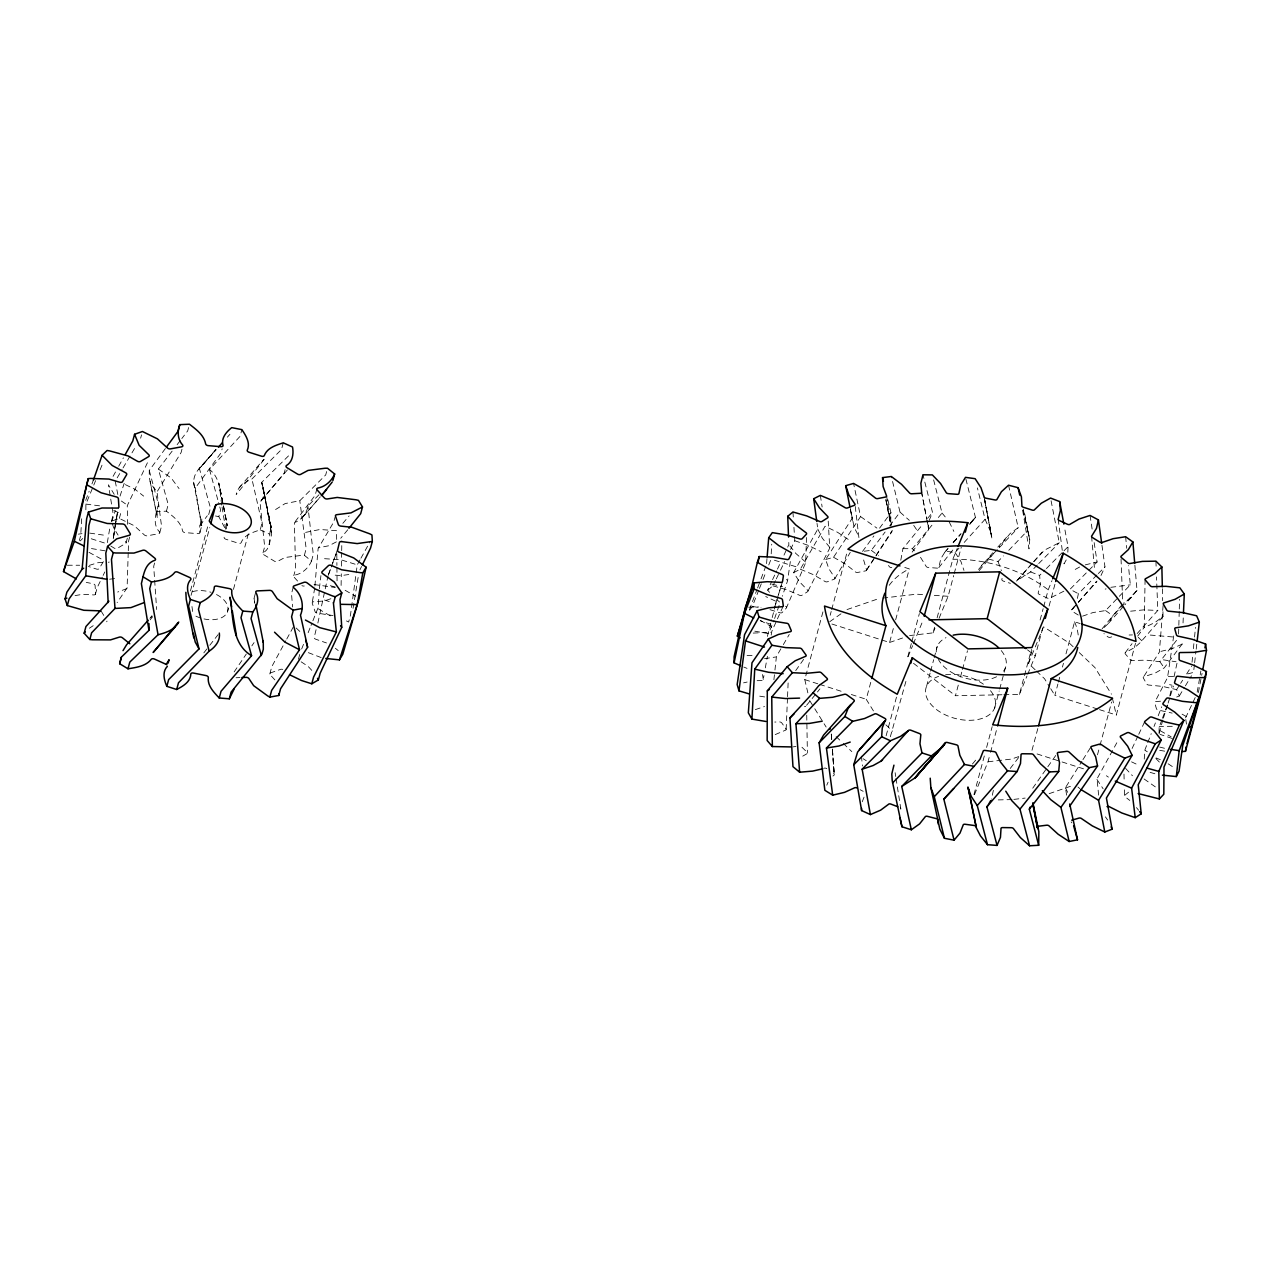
<?xml version="1.0" encoding="UTF-8"?>
<svg xmlns="http://www.w3.org/2000/svg" width="1270" height="1270" viewBox="0 0 1270 1270"><rect width="100%" height="100%" fill="white"/><g stroke="black" fill="none" stroke-linecap="round" stroke-linejoin="round"><path stroke-width="0.75" stroke-dasharray="5 3.75" d="M1161.796 720.074L1159.097 727.392L1159.081 733.06A2.08 1.27 15 0 0 1159.319 733.742M85.868 509.778L85.9 504.095L95.615 480.631M828.215 521.113L829.754 548.068L807.958 591.201M221.742 505.127C219.726 492.49 220.869 478.282 209.487 469.487L240.078 436.324L241.871 429.641M165.37 448.532L149.273 470.44L149.257 477.155L157.432 518.192L156.988 511.286L158.036 506.365M341.106 585.454L341.297 573.85M341.424 566.102L341.662 552.561M341.693 550.624L341.852 540.957M900.779 560.245L902.954 548.64L921.417 525.971M1145.095 579.501L1144.191 627.65L1155.049 622.443L1163.05 616.458L1162.907 610.521M1178.592 634.016L1179.243 610.918M1179.29 608.997L1179.56 599.376M128.222 552.672L127.111 587.835L117.126 602.615M128.286 550.72L128.603 540.957L130.397 534.257M806.482 537.528L805.688 562.658L786.574 607.505M255.397 593.312L254.048 598.329L254.619 602.917M786.146 729.424L787.463 698.595M787.543 696.674L788.194 681.26L787.003 682.101M991.822 537.924L984.694 500.38M1176.687 697.024L1179.322 695.976L1176.623 689.642L1162.701 686.435L1149.286 685.101A2.08 1.27 15 0 1 1146.683 683.895L1143.381 678.085A2.08 1.27 15 0 1 1144.429 676.561L1155.144 673.1L1164.257 667.861L1182.116 644.144L1182.275 640.286M1183.037 622.935L1183.37 615.22M771.207 553.815L771.716 544.195M81.677 518.763L80.709 535.432L79.359 540.448M319.23 590.598L318.246 607.378L311.039 625.459M319.357 588.661L320.929 575.596M1144.254 759.079L1144.953 749.76L1147.048 744.395M1163.098 605.504L1159.351 652.161L1143.222 677.402M766.985 558.625L766.508 564.324L768.652 566.452M921.607 491.919L928.672 529.622L910.638 554.164M314.722 587.962L312.245 602.551M314.897 585.994L318.135 548.465L333.692 522.16L335.042 517.144M1067.832 552.212L1068.054 546.687L1064.562 527.891M1192.038 662.21L1192.625 656.415M1193.387 648.668L1194.34 639M1194.546 637.064L1195.499 627.396M208.677 514.62L210.471 507.936L199.374 468.408L215.916 449.945L199.374 468.408C194.358 473.789 191.976 481.473 195.088 488.331L221.012 452.866L222.155 448.786M773.906 679.72L774.748 671.973M774.954 670.036L776.414 656.495L782.336 646.319M1194.419 664.67L1193.53 672.401L1185.386 674.529M1194.641 662.734L1195.991 651.129M1196.213 649.192L1196.88 643.398M1096.994 574.913L1078.389 593.741L1076.865 600.646M360.013 559.88L357.251 564.864L350.441 615.347L348.647 622.03L346.44 620.935M790.337 561.562L787.575 580.771L782.304 596.217M113.268 538.782L115.507 523.653M115.792 521.764L117.094 513.445L113.363 538.02M1173.702 635.921L1167.527 677.608L1154.795 702.183M113.411 537.448L114.871 527.764M115.157 525.812L118.713 507.492M1098.613 795.147L1097.042 778.796L1118.473 739.759M297.593 581.057L294.132 577.215A2.413 1.476 15 0 1 294.513 575.167C302.244 573.786 308.419 568.166 311.499 561.102L304.387 555.323L301.974 555.323L284.909 557.498L277.543 561.403A2.413 1.476 15 0 1 274.225 561.054L264.033 554.863A2.413 1.476 15 0 1 263.192 552.672C272.986 547.322 267.605 535.638 271.256 527.383L261.683 482.362L290.735 453.692M353.06 608.314L358.473 575.389M107.315 542.623L109.966 527.145M887.841 499.745L890.937 512.667L890.683 524.669M1197.181 692.166L1200.88 670.989M757.126 680.672L761.492 680.609A2.08 1.27 15 0 0 763.254 679.45L763.953 675.592M765.318 667.877L767.397 656.32M771.176 635.111L771.858 631.253L783.145 606.25M1198.356 692.547L1202.055 673.338M1159.129 733.266L1162.828 720.026M318.992 494.728L307.911 505.968C306.848 513.667 301.53 519.938 294.386 522.684L295.577 568.992L293.783 575.675M1002.078 578.39L1001.871 579.342A2.08 1.27 15 0 0 1003.443 581.136L1010.38 583.343M149.273 470.44L158.544 504.889C155.686 513.556 152.305 524.399 159.56 531.987A2.413 1.476 15 0 1 158.369 533.781L147.463 535.765A2.413 1.476 15 0 1 144.193 534.781L134.287 525.748L119.332 518.398L111.458 521.176L113.776 528.114L118.078 535.099M317.865 623.03L328.025 575.977M1169.797 695.976L1171.924 686.34M1174.036 676.688L1177.433 661.273M199.946 532.432L201.739 525.748L201.755 518.811L199.596 527.145L199.946 532.432A2.413 1.476 15 0 1 197.707 533.638L185.388 532.638A2.413 1.476 15 0 1 182.594 531.019C180.975 522.049 173.101 516.43 166.418 511.175L156.75 511.588L156.242 513.048M316.071 629.714L314.246 637.222A2.413 1.476 15 0 0 316.024 639.318L326.501 642.953M993.378 790.337L991.489 799.179M226.346 528.907L227.108 523.875L218.884 483.14L227.187 525.605L219.345 484.902M767.366 636.445L771.731 619.442M772.223 617.553L775.144 606.219M111.458 521.176L113.252 514.493L108.379 484.775L114.221 494.332M95.393 594.328L97.187 587.645L102.267 577.183M140.637 438.198L141.541 434.848M119.332 518.398L121.126 511.715M126.032 542.973L127.381 537.956M159.75 532.781L161.544 526.097L157.004 491.919L151.257 484.203M181.975 449.199L181.086 452.549L157.004 491.919M188.579 427.561L187.69 430.911L181.816 438.547M166.418 511.175L168.211 504.492L158.369 469.059L172.434 450.755M154.591 562.991L153.702 566.341L156.639 609.489M190.468 590.883L208.201 524.716M191.056 595.376L209.756 527.526M224.663 527.637L218.821 516.652L220.615 509.953L218.583 502.603M227.393 612.061L228.394 608.282M233.458 589.375L248.666 532.67M283.273 442.833L281.48 449.517L251.92 478.996C244.919 481.981 237.553 486.632 236.204 494.649M224.139 537.258A2.413 1.476 15 0 0 226.076 539.306L238.141 543.163A2.413 1.476 15 0 0 241.141 542.703C244.126 534.797 252.952 532.257 260.207 529.892L262.001 523.208L251.92 478.996M285.115 469.662L284.21 473.011L260.001 502.094L264.668 546.672L262.874 553.371M269.224 544.719L271.653 534.162L271.256 527.383M316.96 488.601L315.166 495.284L294.386 522.684M269.827 673.989L271.828 666.575L285.829 640.763M293.291 586.994L291.497 593.677L292.608 606.996M326.612 471.567L325.723 474.916L299.799 500.729L285.147 503.571L274.78 510.032M304.387 555.323L306.181 548.64L299.799 500.729M311.499 561.102L313.293 554.418L307.911 505.968M298.418 659.289L299.768 654.272M807.863 692.88L804.783 679.625L822.976 611.711M830.167 615.283L831.183 611.505M831.691 609.616L846.852 553.021M873.442 710.914L866.219 699.278L871.268 680.418M831.882 624.014L889.587 642.477L893.635 627.38M895.652 619.839L909.304 568.896L901.859 566.515M886.127 735.759L896.747 696.135M911.336 643.541L907.32 658.527L912.606 645.684M911.828 641.667L919.369 613.569M890.333 736.743L906.748 678.434M909.59 635.572L933.069 632.857L934.593 627.205M937.117 617.776L952.786 559.292L957.31 548.307M939.086 618.236L948.118 596.281L953.691 575.532M954.183 573.643L961.263 547.243M926.528 686.435L930.1 673.068M930.624 671.147L933.688 659.686M934.196 657.765L937.276 646.303M1001.966 694.753L955.437 695.722L958.453 684.482M960.453 676.989L961.962 671.37M962.469 669.496L967.486 650.764M994.553 708.216L999.172 691.007M999.68 689.102L1005.316 668.068M973.963 794.591L984.583 754.967M986.599 747.427L992.172 726.662M974.455 794.702L988.012 761.778L990.028 754.237M990.537 752.348L997.109 727.821M1003.903 694.706L1019.413 694.388L1031.462 649.43M1035.177 669.798L1028.494 663.4L1032.034 650.192M1040.114 619.998L1043.146 608.679M1043.654 606.79L1048.21 589.82L1051.973 580.676M1027.716 674.211L1035.272 655.86L1043.305 625.888M1049.099 606.06L1055.164 583.422M1032.002 750.284L1038.066 727.646M1097.677 709.057L1054.862 695.357L1057.894 684.038M1058.402 682.149L1059.926 676.497M1062.45 667.067L1063.45 663.289M1065.99 653.859L1074.579 621.776L1080.167 623.57M1097.471 754.84L1099.503 747.3M1100.01 745.411L1111.631 702.024M1099.55 709.66L1116.298 715.026L1135.507 643.334M1101.963 545.322L1104.963 566.849L1100.01 577.644M806.577 705.279L816.245 693.531M777.176 598.948L781.463 584.994M862.235 801.799L864.933 794.845M775.605 603.996L777.923 596.487M778.494 594.614L782.526 581.501M774.462 607.743L776.113 602.44M1163.415 718.137L1167.543 704.945M1168.13 703.056L1169.892 697.389M1170.48 695.5L1173.416 686.07M111.744 521.668L115.3 510.715M120.047 496.094L124.19 483.314M858.901 537.559L854.996 504.253M754.793 631.174L766.413 633.254A2.08 1.27 15 0 0 768.89 632.73L773.986 620.3M774.621 618.458L779.748 603.631M328.66 574.199L331.851 565.325M332.486 563.547L336.963 551.101M328.247 575.246L337.344 550.434M1162.463 718.233L1167.178 705.422M929.18 520.462L932.513 512.381L922.972 474.789M749.379 609.759L756.92 589.772M757.603 587.947L760.333 580.676M761.032 578.866L765.826 566.15M85.693 500.364L89.17 491.22M91.964 483.918L93.345 480.25M1147.747 742.617L1151.223 733.663M1154.017 726.519L1155.398 722.932M1158.192 715.788L1161.669 706.834M749.586 610.298L752.3 606.473L758.73 590.248M759.444 588.439L762.317 581.231M763.032 579.422L765.889 572.214M768.747 564.991L770.89 559.578M301.657 648.986L303.816 643.557M308.15 632.698L310.309 627.269M913.352 643.842L923.179 619.998M933.069 632.857L935.323 627.38M1028.494 663.4L1034.51 648.764M1035.272 646.938L1043.543 626.824L1069.261 643.033L1073.547 647.128M1019.413 694.388L1026.97 676.037M100.092 469.805L102.33 464.391M826.77 785.193L828.088 782.177M199.961 525.51L207.312 515.731M769.541 592.344L767.683 590.137L771.763 581.374M772.573 579.628L776.653 570.881M777.462 569.119L780.717 562.118M783.987 555.117L788.861 544.608L788.638 538.94M147.415 462.772L127.27 505.73L127.619 524.335M1132.094 748.475L1137.92 736.076M1138.761 734.298L1144.587 721.9M1134.872 565.198L1137.015 590.391L1112.853 615.791L1108.345 623.475L1102.455 629.126M1185.577 717.883L1195.229 697.5M103.124 575.437L104.807 571.96M767.683 590.137L772.922 585.835L775.446 580.644M776.287 578.898L779.653 571.96M780.494 570.23L784.701 561.562M790.591 549.418L794.798 540.75L794.433 535.003M359.934 569.849L361.553 566.499M1066.625 795.147L1065.435 787.702L1081.929 761.27M1066.213 559.943L1064.038 563.88L1063.53 560.006M286.766 639.032L294.227 625.269M360.934 558.213L370.141 541.607M772.922 585.835L786.67 589.756L799.132 595.074A2.08 1.27 15 0 0 801.973 595.265L807.514 591.725A2.08 1.27 15 0 0 807.26 589.867L799.354 581.628L793.655 572.564L817.785 529.082L817.023 523.399M113.078 476.361L117.761 467.931M118.697 466.249L123.396 457.835M793.655 572.564L800.338 569.23L825.056 526.24L837.549 532.289L848.947 539.909M264.208 459.343L236.712 494.03M783.336 644.62L789.257 634.444M834.85 578.723L850.249 552.386M117.189 477.837L122.079 469.582M123.047 467.916L135.763 446.453M103.346 561.658L99.298 568.452A2.413 1.476 15 0 1 96.409 569.055L88.408 566.452M1179.322 695.976L1184.386 687.546M1185.402 685.864L1191.498 675.767M1082.945 759.65L1091.041 746.728M1176.623 689.642L1179.624 684.927M1180.624 683.355L1182.64 680.212M1186.64 673.925L1191.657 666.083M800.338 569.23L813.34 574.643L824.595 581.216A2.08 1.27 15 0 0 827.468 581.755L834.231 579.168A2.08 1.27 15 0 0 834.533 577.405L828.834 568.69L825.659 559.514L852.218 518.303L850.376 508.825L854.186 527.431L859.107 536.94M1137.015 590.391L1124.95 604.774M866.283 570.547L874.887 557.53M875.967 555.895L892.08 531.495M1008.523 485.219L1018.222 527.669L1010.079 533.575L999.204 546.957M866.6 569.96L892.334 530.257M825.659 559.514L833.533 557.26L860.568 516.588L853.567 483.425M234.14 671.909L246.316 654.002M251.857 645.858L254.063 642.604M151.003 617.268L152.003 615.839L149.479 618.76M1032.732 788.194L1057.354 753.205M795.718 670.608L804.751 657.781M978.535 569.484L992.743 552.799M862.536 551.434L873.887 535.924M879.57 528.177L890.937 512.667M1078.246 615.029L1072.451 611.426A2.08 1.27 15 0 1 1071.88 609.552L1074.388 606.457M864.283 551.212L871.315 550.339L885.111 532.003M889.699 525.891L900.033 512.143L891.35 476.504M1125.252 652.716L1132.03 643.668M1137.698 636.111L1144.476 627.062M177.133 444.643L180.642 440.071M1010.253 768.445L1018.683 757.491M969.613 524.558L975.455 517.446L965.962 479.282M203.819 652.875L208.582 646.795M209.772 645.271L218.123 634.603M1095.708 582.374L1097.01 581.152M1163.05 616.458L1140.269 642.541L1134.888 647.382L1125.934 652.32A2.08 1.27 15 0 0 1125.41 654.034L1130.221 659.606A2.08 1.27 15 0 0 1132.999 660.511L1145.921 660.146L1159.859 661.67L1178.496 637.857M817.467 691.975L819.928 688.88M938.784 567.642L953.167 549.592M347.789 529.749L340.725 538.274M150.13 619.823L152.638 616.744M927.576 518.414L932.513 512.381M972.439 764.016L976.09 759.619M1102.154 628.729L1122.855 603.694M902.954 548.64L912.336 548.735L933.386 523.462M938.34 517.509L942.054 513.048L932.847 476.806M1033.78 561.658L1044.464 550.132L1059.259 542.719L1050.56 498.062M979.218 570.579L994.204 552.863M342.852 523.319L349.123 515.922M287.401 469.9L260.001 502.094C265.62 496.887 264.096 488.712 261.683 482.362L271.494 529.003L262.287 484.013L271.653 534.162L263.62 489.299M302.006 517.954L320.294 496.84M215.916 449.421L198.342 469.694L215.979 449.691M239.141 487.68L263.795 459.327M303.943 515.699L320.5 496.713M1071.88 609.552L1076.992 603.71M1078.262 602.25L1096.137 581.835M953.135 542.719L960.882 533.876M969.931 523.573L973.804 519.144M953.23 542.655L961.072 533.765M1032.494 563.118L1017.175 580.517L1030.526 571.913L1037.368 564.959M1016.444 581.12L1042.099 552.164M1072.642 608.806L1096.597 581.819M1108.345 623.475L1123.664 606.203M953.278 542.401L959.803 535.051M997.791 547.132L1006.618 537.21M1137.174 633.555L1157.795 610.457L1156.525 576.929M227.378 437.15L229.933 434.308M920.496 557.308L925.957 566.039A2.08 1.27 15 0 0 928.306 567.484L937.133 568.135A2.08 1.27 15 0 0 938.943 567.007L940.768 558.816L945.451 551.196L955.088 552.514L959.009 548.18M964.216 542.401L985.091 519.287L977.392 487.902M981.393 565.547L997.95 549.069M999.299 547.64L1018.222 527.669M988.489 559.054L998.045 561.515L1003.427 555.895M1008.793 550.291L1027.605 530.638L1023.048 510.095M1082.548 616.156L1093.089 612.537L1105.583 610.568L1117.949 597.725M1119.33 596.297L1130.332 584.867L1128.443 565.61M1038.733 563.562L1059.259 542.719M1063.863 591.201L1050.211 597.995A2.08 1.27 15 0 1 1047.48 598.122L1039.368 594.423A2.08 1.27 15 0 1 1038.288 592.55L1040.368 584.422L1039.638 575.421L1045.051 569.944M1046.401 568.579L1062.641 552.164M1063.99 550.783L1068.054 546.687M1098.328 573.564L1104.963 566.849M1094.153 542.607L1097.09 562.007L1070.038 589.28L1078.389 593.741M80.169 540.925L82.677 538.528M1131.332 597.583L1123.442 603.234M1128.538 792.194L1124.918 795.163A2.08 1.27 15 0 0 1125.426 797.052L1129.776 800.433M832.945 776.049L833.834 775.367A2.08 1.27 15 0 0 833.549 773.509M829.723 621.713L843.883 611.775M89.392 628.221L93.218 625.681M126.921 588.566L117.697 592.042M802.735 756.142L806.688 753.888A2.08 1.27 15 0 0 806.942 752.11L801.449 746.744A2.08 1.27 15 0 0 799.592 745.919M336.344 541.877L329.041 545.703L318.548 547.799M1079.611 567.023L1074.896 569.611M1182.116 644.144L1172.083 648.684L1159.812 651.637M775.224 734.584L785.098 730.361A2.08 1.27 15 0 0 785.892 728.726L781.828 723.011A2.08 1.27 15 0 0 779.113 721.947L774.764 722.058M755.348 709.612L764.492 706.517M330.898 598.726L324.088 601.012L313.849 601.726A2.413 1.476 15 0 0 312.293 603.345L315.023 611.489A2.413 1.476 15 0 0 317.706 613.204L332.994 615.553M89.233 565.388L97.853 562.721L103.457 562.34M804.497 706.723L805.704 706.295M192.532 591.804L194.294 591.201A22.701 13.811 15 0 1 211.09 592.312M847.026 609.568L879.03 598.519M889.587 642.477L907.78 636.191M1018.762 756.571L1011.491 759.079L988.012 761.778M1049.163 793.671L1072.277 785.685M1111.726 636.841L1110.488 637.238A2.08 1.27 15 0 1 1107.615 636.667L1103.932 633.587M1085.294 564.864L1097.09 562.007M1105.186 589.105L1106.075 588.899M743.569 682.863L747.141 682.038M75.057 595.598L82.74 594.297L93.488 594.916A2.413 1.476 15 0 0 95.567 593.582L95.107 585.629A2.413 1.476 15 0 0 92.837 583.692L86.249 582.39M764.508 658.685L775.859 656.971M108.236 562.277L109.284 562.07M1110.837 587.311L1130.332 584.867M348.837 574.516L341.011 575.612L331.835 574.897M109.585 579.215L118.142 578.104M753.205 633.095L770.906 632.238M78.343 534.146L81.978 533.638M793.21 746.855L795.925 746.474M882.793 598.075L916.591 594.185L924.481 594.709M1012 799.592L996.601 799.941M1013.873 799.386L1025.144 798.084M1160.526 701.199L1156.287 701.548A2.08 1.27 15 0 0 1154.747 702.834L1156.414 708.676A2.08 1.27 15 0 0 1158.748 710.136L1172.178 713.105M305.625 532.384L319.929 529.495L336.582 530.701L336.661 540.337M1168.305 676.545L1173.655 676.354M1130.618 611.188L1144.048 609.854L1157.795 610.457M1172.289 726.313L1161.066 726.376A2.08 1.27 15 0 0 1159.097 727.392M236.045 677.751L239.982 677.593M67.326 565.229L79.692 565.245M1129.109 635.016L1132.459 634.921M748.617 607.155L758.698 606.996M747.062 655.526L754.317 655.574M314.039 584.533L335.264 587.486M89.773 533.114L106.267 535.511M1150.255 635.063L1174.972 637.143M934.323 595.376L948.118 596.281M85.9 504.095L99.568 505.825M105.029 550.815L91.218 548.529M752.3 606.473L761.047 607.822M764.651 696.944L756.428 695.627M324.548 558.689L340.868 559.768L357.251 564.864M1164.653 751.157L1158.605 750.173M1163.383 659.844L1176.068 661.749M1172.147 685.213L1169.543 684.657M324.469 600.011L333.613 603.012M771.858 584.121L782.59 586.708M215.44 515.969L218.821 516.652M91.265 538.766L107.378 543.925M335.105 586.931L329.025 585.391M774.414 560.229L798.766 567.563M1159.637 747.062L1165.193 748.443M321.183 657.574L308.118 652.574M769.985 609.679L779.494 612.632A2.08 1.27 15 0 0 782.209 612.473L786.32 608.108A2.08 1.27 15 0 0 785.543 606.219M1154.906 773.747L1148.985 772.049A2.08 1.27 15 0 0 1147.937 771.811M118.269 512.493L111.189 509.27M794.798 540.75L808.26 545.37L821.166 551.767M804.783 679.625L817.816 683.8M819.674 684.387L843.883 692.134M851.329 694.515L866.219 699.278M1037.082 753.951L1085.485 769.445M770.858 624.284L760.397 620.855M1156.097 757.936L1160.32 759.698M1030.526 571.913L1039.638 575.421M1172.258 738.505L1161.034 734.711A2.08 1.27 15 0 1 1160.034 734.362M1131.554 761.857L1137.936 764.889M743.76 667.036L747.014 668.369M125.397 484.648L135.001 489.315L143.669 496.11M260.207 529.892L269.462 534.067M775.51 601.107L765.731 596.567M1144.079 778.97L1157.526 788.416M345.138 590.296L355.521 596.217M833.533 557.26L845.328 563.975L854.98 571.548A2.08 1.27 15 0 0 857.774 572.437L865.521 570.881A2.08 1.27 15 0 0 866.362 569.262L862.774 557.038M860.107 789.686L863.187 791.337M1182.068 714.153L1188.022 717.471M1106.36 775.748L1108.392 777.113M1160.304 730.79L1171.115 736.775M1147.302 751.808L1145.238 750.459M158.369 469.059L171.244 478.06L179.038 488.585M860.568 516.588L876.887 528.098M301.149 661.829L308.15 666.433L313.087 671.766M110.744 545.989L114.109 548.068A2.413 1.476 15 0 0 117.411 548.259L125.428 543.56A2.413 1.476 15 0 0 125.412 541.433M760.238 620.363L770.128 625.872A2.08 1.27 15 0 1 771.43 627.713M863.076 758.698L866.283 760.73M121.364 501.015L127.079 504.92M1168.13 763.794L1174.766 768.128M786.368 579.533L787.194 580.088M871.315 550.339L878.491 555.768M318.421 608.901L332.184 616.966M1105.583 610.568L1112.853 615.791M88.995 552.339L102.124 559.467A2.413 1.476 15 0 1 103.076 560.118M1027.509 649.859L1035.272 655.86M913.527 663.321L955.437 695.722M335.344 648.287L338.233 650.573M900.033 512.143L909.304 520.319M1077.944 787.019L1079.976 788.733M776.986 599.821L779.526 601.98M296.164 628.015L301.784 633.27M805.497 561.959L795.83 553.466L788.861 544.608M1125.585 768.382L1132.443 775.748M912.336 548.735L914.543 550.847M1079.246 652.589L1094.946 667.591L1111.456 694.182M1036.51 671.068L1044.543 678.751L1049.703 687.054M885.904 724.852L892.588 731.25M836.12 736.6L841.835 742.061M843.264 743.426L851.821 751.618M1138.269 637.318L1141.841 640.81M1155.89 758.507L1159.621 762.333M274.876 679.894L270.24 674.799A2.413 1.476 15 0 1 270.827 672.798L280.464 669.401A2.413 1.476 15 0 1 282.765 669.417M942.054 513.048L947.118 519.224M916.527 529.526L913.432 524.97M1136.475 807.593L1138.603 810.244M829.754 547.402L822.341 538.242L817.785 529.082M1071.134 821.88L1071.896 822.865M955.088 552.514L960.946 561.546L963.978 570.405M1159.859 661.67L1164.257 667.861M1105.408 816.848L1107.646 820.039M888.508 565.42L889.175 566.436A2.08 1.27 15 0 0 891.794 567.611M1096.931 779.431L1103.138 788.813M1050.735 688.721L1054.862 695.357M809.625 700.468L813.752 707.104M814.784 708.771L823.039 722.058M824.071 723.725L826.135 727.043M101.822 612.235L103.791 615.458M985.091 519.287L991.314 533.352M949.182 521.875L953.865 531.4M1067.657 792.353L1065.435 787.702M998.045 561.515L1001.395 570.69M219.281 490.125L219.583 490.934M1027.605 530.638L1029.748 539.782L1028.986 548.878L1021.969 506.19M209.487 469.487L218.075 500.761M1112.345 697.976L1116.298 715.026M1023.207 509.127L1029.748 539.782L1024.318 511.794M885.873 500.126L890.238 521.43L886.254 500.84M927.068 520.541L928.719 528.955M150.114 481.251L156.924 515.271M984.631 500.205L991.695 536.257L984.647 499.428M921.274 490.903L926.703 518.684M115.237 481.139L117.808 494.506M850.328 509.079L852.519 520.589M984.012 496.57L991.648 537.242M885.873 499.205L890.905 526.288M193.611 482.171L201.739 525.748L195.167 487.569M886.619 496.125L891.508 525.129M222.044 507L226.044 531.368M895.128 772.7L895.715 776.478M896.017 778.367L900.763 808.545M254.048 598.329L254.952 604.155M820.356 495.395L822.119 506.968M1090.057 515.445L1092.406 530.971M1185.799 719.439L1186.466 724.138M763.254 679.45L762.429 673.672A2.08 1.27 15 0 0 762.095 672.989M191.96 606.52L192.738 612.267M1058.18 519.351L1062.26 550.323M861.362 756.174L862.536 765.985M1125.617 536.734L1126.744 548.291M1091.581 536.289L1094.676 570.849M831.31 734.155L831.723 739.966M832.437 749.649L834.263 774.827M831.421 735.425L831.691 739.299M832.374 748.982L834.168 774.144L832.39 749.332M831.294 734.076L831.707 739.791M792.956 512L793.321 517.747M793.94 527.336L794.306 533.082M1155.922 561.165L1156.224 569.055M1121.045 559.006L1122.696 602.377M928.433 525.082L928.513 527.939M1123.982 774.065L1124.188 781.955M1124.394 789.829L1124.553 795.734M1162.383 588.74L1162.669 600.631M806.736 715.169L807.387 752.792M336.804 553.831L336.899 565.388M336.931 567.309L337.058 580.803M823.944 768.271A2.08 1.27 15 0 1 826.818 768.683M900.287 807.879A2.08 1.27 15 0 1 900.732 809.212M889.238 585.295A100.378 61.103 15 0 1 909.304 568.896M952.786 559.292A100.378 61.103 15 0 1 1048.21 589.82M1074.579 621.776A100.378 61.103 15 0 1 1078.468 638.54M990.489 690.705A35.782 21.78 15 0 1 979.995 719.026A35.782 21.78 15 0 1 932.291 705.834A35.782 21.78 15 0 1 938.625 676.354M945.61 674.735A35.782 21.78 15 0 1 983.424 684.228M1001.236 650.573A35.782 21.78 15 0 1 1003.348 671.433M996.585 676.735A35.782 21.78 15 0 1 938.371 659.384M936.276 651.923A35.782 21.78 15 0 1 945.991 637.635M106.998 621.093A2.413 1.476 15 0 1 106.632 621.776M304.276 586.01A2.413 1.476 15 0 1 301.911 585.613M216.503 594.535A22.701 13.811 15 0 1 226.838 613.156A22.701 13.811 15 0 1 202.422 618.553M200.533 617.998A22.701 13.811 15 0 1 195.12 615.775M947.96 548.624L944.086 553.037L948.007 548.592M975.455 517.446L970.232 523.367L975.455 517.446"/><path stroke-width="1.5" d="M1063.863 524.129L1059.672 501.586L1050.56 498.062L1041.305 503.222L1034.653 509.587A2.08 1.27 15 0 1 1032.145 510.064L1023.477 507.301A2.08 1.27 15 0 1 1021.905 505.508L1021.429 496.856L1018.08 487.68L1008.523 485.219L1001.427 491.712L997.109 499.126A2.08 1.27 15 0 1 994.918 499.951L986.012 498.205A2.08 1.27 15 0 1 984.012 496.57L980.98 487.712L975.122 478.679L965.486 477.361L960.787 484.981L958.977 493.173A2.08 1.27 15 0 1 957.167 494.3L948.341 493.649A2.08 1.27 15 0 1 945.991 492.204L940.53 483.473L932.37 474.901L922.972 474.789L920.877 483.235L921.607 491.919A2.08 1.27 15 0 1 920.274 493.316L911.828 493.776A2.08 1.27 15 0 1 909.209 492.601L901.509 484.283L891.35 476.504L882.555 477.599L883.11 486.569L886.381 495.427A2.08 1.27 15 0 1 885.539 497.046L877.808 498.586A2.08 1.27 15 0 1 875.014 497.713L865.362 490.141L853.567 483.425L845.693 485.68L848.868 494.856L854.567 503.571A2.08 1.27 15 0 1 854.265 505.333L847.503 507.921A2.08 1.27 15 0 1 844.629 507.381L833.374 500.809L820.356 495.395L813.689 498.729L819.388 507.794L827.294 516.033A2.08 1.27 15 0 1 827.532 517.89L822.007 521.43A2.08 1.27 15 0 1 819.166 521.24L806.704 515.906L792.956 512L787.717 516.303L795.734 524.907L805.561 532.384A2.08 1.27 15 0 1 806.339 534.273L802.243 538.639A2.08 1.27 15 0 1 799.528 538.797L786.32 534.908L772.319 532.638L768.715 537.734L778.764 545.576L790.162 552.037A2.08 1.27 15 0 1 791.448 553.879L788.924 558.895A2.08 1.27 15 0 1 786.447 559.419L772.954 557.101L759.222 556.562L757.38 562.277L769.08 569.071L781.637 574.262A2.08 1.27 15 0 1 783.399 575.993L782.526 581.501A2.08 1.27 15 0 1 780.367 582.343L767.096 581.692L754.126 582.898L754.094 589.026L767.048 594.535L780.304 598.265A2.08 1.27 15 0 1 782.463 599.837L783.288 605.615A2.08 1.27 15 0 1 781.526 606.774L768.937 607.79L757.206 610.695L759.015 617.029L772.731 621.03L786.209 623.189A2.08 1.27 15 0 1 788.686 624.522L791.178 630.38A2.08 1.27 15 0 1 789.876 631.793L778.447 634.46L768.366 638.969L771.922 645.255L785.924 647.636L799.147 648.113A2.08 1.27 15 0 1 801.846 649.176L805.926 654.891A2.08 1.27 15 0 1 805.132 656.511L795.258 660.733L787.194 666.671L767.302 690.912L767.159 740.521L772.35 746.538L791.448 746.935M740.505 665.686L734.076 662.861L734.092 656.733L745.315 607.393L754.126 582.898M193.326 633.27L195.215 642.017L199.025 648.922L168.624 679.64L166.83 686.34L176.689 689.499C182.928 686.229 190.564 681.911 190.833 673.925A2.413 1.476 15 0 1 193.484 673.068L205.883 675.545A2.413 1.476 15 0 1 208.312 677.402C207.327 685.879 213.947 692.341 219.234 697.992L229.314 698.802L233.982 689.308M1037.939 828.754L1037.463 827.722A2.08 1.27 15 0 1 1038.558 826.214L1046.686 825.214A2.08 1.27 15 0 1 1049.401 826.246L1058.116 834.215L1069.149 841.502L1077.516 839.819L1069.705 804.005M148.971 623.649L148.971 630.364L121.475 657.034L119.682 663.734L128 668.798C136.271 667.417 145.828 666.306 151.352 659.193A2.413 1.476 15 0 1 154.575 659.114L165.878 664.242A2.413 1.476 15 0 1 166.894 664.845M241.951 677.513L245.888 677.339A2.413 1.476 15 0 1 248.968 678.672L253.667 685.689L267.716 695.912L269.843 697.103L278.765 695.468L280.559 688.784L307.626 647.208L300.482 615.156C304.483 605.806 301.641 594.185 293.703 587.788A2.413 1.476 15 0 1 294.291 585.788L303.911 582.374A2.413 1.476 15 0 1 307.245 582.978L315.198 589.026L332.803 596.059L335.264 596.741L341.805 592.884L334.343 582.073L322.866 573.77A2.413 1.476 15 0 1 322.231 571.579L328.343 565.721A2.413 1.476 15 0 1 331.502 565.515L341.598 569.77L360.378 572.675L362.823 572.77L366.125 567.214L353.727 557.943L339.36 552.244A2.413 1.476 15 0 1 337.582 550.148L339.392 542.639A2.413 1.476 15 0 1 341.916 541.655L357.172 543.592L372.332 541.433L371.935 534.924L369.729 533.813L351.838 527.272L340.979 526.129A2.413 1.476 15 0 1 338.296 524.415L335.534 516.255A2.413 1.476 15 0 1 337.09 514.636L350.996 512.874L362.49 506.952L358.457 500.364L355.981 499.777L337.233 497.443L327.485 498.935A2.413 1.476 15 0 1 324.247 497.824L317.309 490.141A2.413 1.476 15 0 1 317.69 488.093C325.422 486.712 331.581 481.076 334.645 473.996L327.501 468.233L325.088 468.233L308.038 470.424L300.704 474.345A2.413 1.476 15 0 1 297.37 473.996L287.179 467.82A2.413 1.476 15 0 1 286.322 465.614C292.767 461.772 293.767 453.755 292.529 447.008L283.273 442.833C276.034 445.214 267.208 447.77 264.255 455.676A2.413 1.476 15 0 1 261.271 456.136L249.19 452.295A2.413 1.476 15 0 1 247.237 450.247C250.65 442.96 245.84 435.531 241.871 429.641L231.727 427.625C226.409 431.848 220.885 438.102 223.06 445.452A2.413 1.476 15 0 1 220.821 446.659L208.502 445.675A2.413 1.476 15 0 1 205.692 444.055C204.057 435.086 196.167 429.482 189.468 424.228L179.816 424.64C177.165 431.403 177.562 439.483 182.674 445.056A2.413 1.476 15 0 1 181.499 446.849L170.593 448.85A2.413 1.476 15 0 1 167.322 447.865L157.401 438.848L142.43 431.498L134.572 434.292L132.778 440.992L125.27 454.454M278.765 695.468L278.813 693.896M1183.449 613.299L1184.291 594.011L1179.878 587.835L1165.955 586.311L1153.033 586.676A2.08 1.27 15 0 1 1150.239 585.756L1145.445 580.199A2.08 1.27 15 0 1 1145.969 578.485L1154.922 573.548L1161.86 566.96L1155.922 561.165L1142.46 561.388L1130.522 563.404A2.08 1.27 15 0 1 1127.649 562.832L1121.505 557.705A2.08 1.27 15 0 1 1121.489 555.879L1128.363 549.624L1132.888 541.957L1125.617 536.734L1113.123 538.686L1102.582 542.306A2.08 1.27 15 0 1 1099.725 542.084L1092.47 537.591A2.08 1.27 15 0 1 1091.914 535.702L1096.47 528.383L1098.407 519.906L1090.057 515.445L1078.992 519.065L1070.229 524.145A2.08 1.27 15 0 1 1067.514 524.288L1059.402 520.589A2.08 1.27 15 0 1 1058.323 518.716L1060.387 510.588L1059.672 501.586M185.849 592.328L186.23 599.218L193.786 637.889M765.889 721.471L751.903 719.09L754.745 669.147L771.922 645.255M101.14 611.473A2.413 1.476 15 0 0 98.822 610.806L83.836 610.283L67.31 605.568L69.104 598.868L85.773 575.818L88.884 525.462L90.678 518.763L88.424 512.096L101.965 508L116.808 508.079A2.413 1.476 15 0 0 118.888 506.762L118.412 498.792A2.413 1.476 15 0 0 116.126 496.856L101.06 492.76L86.773 484.775L88.249 478.631L90.567 478.425L108.966 479.076L119.666 482.203A2.413 1.476 15 0 0 122.539 481.6L126.571 474.789A2.413 1.476 15 0 0 125.349 472.615L112.205 465.487L102.092 455.279L107.109 450.485L109.601 450.898L128.111 455.946L137.287 461.185A2.413 1.476 15 0 0 140.589 461.391L148.59 456.66A2.413 1.476 15 0 0 148.574 454.533L139.144 445.341L134.572 434.292M767.144 556.736L768.715 537.734M67.31 605.568L65.072 598.9L66.865 592.201L82.105 569.182L86.63 518.795L88.424 512.096M1162.399 775.16L1176.306 776.573L1179.195 750.649L1199.086 697.293L1188.164 689.943L1176.115 684.101A2.08 1.27 15 0 1 1174.591 682.308L1176.306 677.021A2.08 1.27 15 0 1 1178.639 676.338L1192.085 677.831L1205.484 677.497L1206.421 671.544L1194.038 665.369L1181.068 660.876A2.08 1.27 15 0 1 1179.116 659.225L1179.131 653.558A2.08 1.27 15 0 1 1181.1 652.542L1194.086 652.367L1206.5 650.288L1205.611 644.033L1192.212 639.27L1178.782 636.302A2.08 1.27 15 0 1 1176.449 634.841L1174.782 628.999A2.08 1.27 15 0 1 1176.322 627.713L1188.387 625.856L1199.34 622.125L1196.642 615.791L1182.735 612.6L1169.321 611.267A2.08 1.27 15 0 1 1166.717 610.06L1163.415 604.25A2.08 1.27 15 0 1 1164.463 602.726L1175.163 599.265L1184.291 594.011M1197.102 641.461L1199.34 622.125M897.715 806.72L890.968 804.116A2.08 1.27 15 0 0 888.349 804.434L880.602 810.181L870.394 814.578L861.616 810.577L853.757 764.778L857.615 752.015L885.603 720.201A2.08 1.27 15 0 0 884.761 718.312L877.046 714.2A2.08 1.27 15 0 0 874.252 714.153L864.553 718.518L852.726 721.328L826.437 748.03L832.691 795.163L844.534 792.353L854.218 787.987A2.08 1.27 15 0 1 857.028 788.035M749.252 693.912L738.981 690.864L745.522 640.89L759.015 617.029M148.971 630.364L141.383 583.581C143.669 574.834 144.748 563.483 154.956 560.26A2.413 1.476 15 0 0 154.718 558.101L146.002 551.037A2.413 1.476 15 0 0 142.669 550.323L133.969 553.069L115.76 552.99L113.268 552.688L107.585 546.402L116.634 538.877L129.127 535.321A2.413 1.476 15 0 0 130.111 533.463L125.19 525.399A2.413 1.476 15 0 0 122.174 523.97L107.204 523.478L90.678 518.763M119.682 663.734L121.221 657.336M325.803 658.479L339.439 659.86L357.188 604.631L362.823 572.77M1182.148 751.538L1185.45 751.332L1186.164 746.871M1204.928 647.89L1205.611 644.033M967.946 786.987L976.424 828.04L980.44 835.85L987.488 844.693L997.045 845.407L1000.458 837.343L1000.998 828.865A2.08 1.27 15 0 1 1002.586 827.596L1011.253 827.691A2.08 1.27 15 0 1 1013.762 829.008L1020.366 837.565L1029.573 845.772L1038.685 845.28L1038.844 831.691L1032.875 802.735M1038.685 845.28L1029.335 809.212L1058.72 771.446L1059.513 762.698L1057.481 753.888A2.08 1.27 15 0 1 1058.593 752.38L1066.705 751.364A2.08 1.27 15 0 1 1069.435 752.411L1078.151 760.381L1089.184 767.667L1097.55 765.985L1095.677 756.856L1091.168 748.046A2.08 1.27 15 0 1 1091.74 746.347L1099.026 744.268A2.08 1.27 15 0 1 1101.868 744.982L1112.377 752.078L1124.839 758.174L1132.141 755.364L1127.681 746.204L1120.838 737.695A2.08 1.27 15 0 1 1120.87 735.87L1127.046 732.79A2.08 1.27 15 0 1 1129.919 733.155L1141.841 739.14L1155.271 743.823L1161.256 739.981L1154.366 731.123L1145.461 723.217A2.08 1.27 15 0 1 1144.937 721.328L1149.779 717.359A2.08 1.27 15 0 1 1152.573 717.375L1165.463 722.011L1179.401 725.106L1183.846 720.392L1174.766 712.137L1164.098 705.136A2.08 1.27 15 0 1 1163.066 703.262L1166.4 698.548A2.08 1.27 15 0 1 1169.003 698.198L1182.418 701.326L1196.34 702.739M1202.801 669.496L1206.5 650.288M758.142 562.023L759.222 556.562M734.076 662.861L744.442 613.346L754.094 589.026M893.937 765.159L891.81 773.954L892.207 780.669L901.97 826.77L911.352 829.77L919.559 823.912L925.068 816.991A2.08 1.27 15 0 1 927.433 816.34L936.26 818.61A2.08 1.27 15 0 1 937.895 819.642M76.359 578.898L63.5 571.579L74.327 541.29L86.773 484.775M757.38 562.277L751.522 587.518L737.346 636.111L740.172 637.905M63.5 571.579L74.343 534.829L88.249 478.631M1206.421 671.544L1186.974 743.49M1185.45 751.332L1205.484 677.497M102.092 455.279L93.345 480.25M129.826 643.779L122.571 637.889A2.413 1.476 15 0 0 119.237 637.159L110.522 639.889L92.313 639.794L89.821 639.493L84.153 633.206L85.947 626.523L108.918 601.154M107.585 546.402L105.807 553.101L108.156 602.536M89.821 639.493L91.615 632.809L114.998 608.441L130.921 607.616L143.462 602.853M113.268 552.688L111.474 559.387L114.998 608.441M179.816 424.64L178.022 431.324L166.529 446.976M128 668.798L129.794 662.099L158.052 634.746C166.037 632.746 174.72 629.73 178.768 622.046M199.025 648.922L188.579 606.155L190.373 599.456C187.658 593.217 185.483 585.105 190.786 579.517A2.413 1.476 15 0 0 189.373 577.358L178.038 572.246A2.413 1.476 15 0 0 174.831 572.325C169.323 579.438 159.782 580.565 151.511 581.962L149.717 588.645L158.052 634.746M168.196 663.051L169.1 659.702L166.354 664.194M210.756 523.748L215.821 504.857L217.599 504.238A22.701 13.811 15 0 1 248.11 514.001A22.701 13.811 15 0 1 240.633 532.162A22.701 13.811 15 0 1 210.121 522.399L209.217 520.938L215.821 504.857M176.689 689.499L178.483 682.8L209.137 651.177C215.217 647.128 220.488 640.747 219.313 633.079M302.276 608.473L293.37 610.108L291.243 608.933L277.162 598.71L272.463 591.693A2.413 1.476 15 0 0 269.367 590.375L257.556 590.883A2.413 1.476 15 0 0 255.81 592.407C259.715 598.805 257.096 606.425 252.857 611.87L242.792 611.061C237.474 605.425 230.854 598.964 231.807 590.486A2.413 1.476 15 0 0 229.378 588.613L216.98 586.153A2.413 1.476 15 0 0 214.328 587.01C214.09 594.995 206.47 599.345 200.231 602.615L198.453 609.298L209.137 651.177M219.234 697.992L221.028 691.293L251.571 655.685L240.998 617.744L242.792 611.061M229.314 698.802L231.108 692.118L261.953 654.098L263.319 649.256L263.271 642.414L255.905 604.52M252.857 611.87L251.063 618.553L261.35 655.526M269.843 697.103L271.637 690.404L299.514 649.764L291.576 616.791L293.37 610.108M332.851 480.695L334.645 473.996M289.544 674.703L301.53 680.514L311.801 683.784L313.579 677.1L336.375 631.936L333.47 603.425L335.264 596.741M362.49 506.952L360.696 513.651L348.964 528.288M311.801 683.784L318.357 679.942L320.151 673.243L341.741 627.332L340.027 599.567L341.805 592.884M372.332 541.433L370.538 548.116L362.379 564.832M366.125 567.214L359.061 598.599L342.757 654.304L339.439 659.86M871.776 678.529L885.936 625.713A100.378 61.103 15 0 1 884.841 593.217M910.78 663.337L912.304 657.669A100.378 61.103 15 0 0 1007.729 688.213L997.617 725.932M924.179 616.252L935.72 573.167L999.696 571.833L1047.813 609.044L1045.305 618.395M965.311 532.146L967.835 522.716C926.751 518.208 880.904 522.002 847.868 549.243L900.001 565.928M1025.954 648.653L987.155 618.665L999.696 571.833M1055.672 581.533L1063.26 553.244C1096.788 572.198 1130.427 601.266 1136.015 641.445L1082.024 624.173M1038.558 725.757L1051.211 678.593A100.378 61.103 15 0 0 1077.738 647.478M832.691 795.163L824.849 790.305L819.118 742.823L844.868 716.47L848.122 708.342L853.869 701.532A2.08 1.27 15 0 0 853.583 699.675L846.852 694.849A2.08 1.27 15 0 0 843.978 694.436L832.675 697.278L819.642 698.357L813.006 692.817L818.769 685.673L826.722 680.053A2.08 1.27 15 0 0 826.976 678.275L821.468 672.909A2.08 1.27 15 0 0 818.642 672.163L806.148 673.354L792.385 672.703L787.194 666.671M746.125 608.092L737.346 636.111M749.586 596.932L752.475 587.645M1029.335 809.212L1030.049 807.148M1199.086 697.293L1182.735 745.538L1179.052 771.144L1176.306 776.573M935.72 573.167L919.861 611.695L967.978 648.891L1031.954 647.573L1047.813 609.044M912.304 657.669L897.255 694.245C863.727 675.291 830.072 646.224 824.5 606.044L885.936 625.713M958.056 546.481L967.835 522.716M1007.729 688.213L992.68 724.773C1033.764 729.282 1079.611 725.487 1112.647 698.246L1051.211 678.593M1052.719 578.85L1063.26 553.244M1183.846 720.392L1163.987 767.08L1163.812 794.226L1159.367 798.941L1138.158 793.559M1159.367 798.941L1158.796 771.398L1179.401 725.106M819.118 742.823L823.563 735.124L850.852 704.374M123.015 650.637L126.571 644.779L148.209 620.204M1161.256 739.981L1138.222 784.781L1141.222 813.816L1135.237 817.658L1121.807 812.975L1109.885 807.006A2.08 1.27 15 0 0 1107.011 806.625M757.206 610.695L744.569 634.635L737.171 684.546L738.981 690.864M1135.237 817.658L1131.602 788.146L1155.271 743.823M997.045 845.407L986.885 806.815L1017.079 771.557L1020.493 763.508L1021.032 755.015A2.08 1.27 15 0 1 1022.62 753.761L1031.288 753.856A2.08 1.27 15 0 1 1033.78 755.174L1040.4 763.73L1049.591 771.938L1058.72 771.446M989.044 803.529L990.679 800.624M859.33 749.665L860.425 748.332M1132.141 755.364L1106.408 798.005L1112.107 829.199L1104.805 832.009L1092.343 825.913L1081.834 818.817A2.08 1.27 15 0 0 1078.992 818.102L1071.705 820.182M167.307 666.401C161.973 671.973 164.132 680.101 166.83 686.34M911.352 829.77L901.748 786.447L915.003 777.923L945.547 742.632M1104.805 832.009L1098.566 800.29L1124.839 758.174M332.168 482.108L321.77 495.252M935.879 754.126L944.705 744.061L915.003 777.923L945.102 743.156A2.08 1.27 15 0 1 947.468 742.505L956.294 744.776A2.08 1.27 15 0 1 958.072 746.49L959.834 755.285L964.47 764.445L974.106 766.334L980.027 759.238L983.107 751.395A2.08 1.27 15 0 1 985.123 750.427L994.029 751.634A2.08 1.27 15 0 1 996.22 753.173L1000.474 762.016L1007.523 770.858L1017.079 771.557M768.366 638.969L751.983 662.813L748.332 712.803L751.903 719.09M1069.673 806.244L1097.55 765.985M1069.149 841.502L1060.91 807.371L1089.184 767.667M953.675 788.654L943.832 799.132L954.072 840.168L944.435 838.279L939.816 829.119L930.846 787.543L930.212 778.192M986.885 806.815L988.235 804.974M1029.573 845.772L1019.969 809.149L1049.591 771.938M178.07 622.57L153.146 652.494L175.117 626.967M772.35 746.538L771.747 697.071L792.385 672.703M943.086 746.458L931.37 755.936L922.004 752.935L919.956 743.791L920.75 735.378A2.08 1.27 15 0 0 919.416 733.536L911.003 730.282A2.08 1.27 15 0 0 908.368 730.599L900.62 736.346L890.413 740.743L862.139 769.207L870.394 814.578M321.405 495.554L326.565 489.569M987.488 844.693L977.249 805.561L1007.523 770.858M916.988 775.7L933.371 756.999M822.801 768.763L812.641 771.112L799.624 772.208L792.972 766.667L789.94 717.899L794.163 713.724M860.092 748.919L884.968 721.011L882.253 727.964L881.65 736.743L853.757 764.778M84.153 633.206L85.265 631.968M218.472 447.103L222.282 442.833M862.139 769.207L873.157 765.524L881.047 761.127L908.368 730.599M789.94 717.899L813.006 692.817M943.832 799.132L974.106 766.334M799.624 772.208L795.941 723.694L819.642 698.357M944.435 838.279L934.275 796.719L964.47 764.445M901.748 786.447L931.37 755.936M892.604 782.955L922.004 752.935M954.072 840.168L959.993 833.088L963.089 825.246A2.08 1.27 15 0 1 965.089 824.262L973.995 825.468A2.08 1.27 15 0 1 976.185 827.008L968.2 787.67M881.047 761.127L882.539 760.016M767.302 690.912L769.414 689.467M82.105 569.182L83.677 568.214M829.374 729.44L830.374 728.837M65.072 598.9L66.913 598.122M850.201 742.077L838.883 746.014L826.437 748.03M822.214 721.185L809.371 723.424L795.941 723.694M357.188 604.631L340.773 604.314M928.989 619.871L987.155 618.665M799.592 698.119L785.685 698.548L771.747 697.071M1188.641 726.646L1192.038 726.646M106.998 579.279L85.773 575.818M783.13 673.672L768.667 672.29L754.745 669.147M1179.195 750.649L1170.432 749.332M336.375 631.936L319.738 627.666L305.451 620.062M1158.796 771.398L1146.746 768.048M764.492 647.065L745.522 640.89M190.373 599.456L200.231 602.615M1131.602 788.146L1115.282 781.098M299.514 649.764L284.877 642.096L274.542 632.206M881.65 736.743L890.413 740.743M83.788 545.846L74.327 541.29M753.729 617.982L744.442 613.346M1098.566 800.29L1081.008 789.607M143.177 576.897L151.511 581.962M844.868 716.47L852.726 721.328M1060.91 807.371L1050.687 799.624L1042.305 790.686M251.571 655.685C231.235 643.684 233.601 617.347 230.013 597.17L231.616 606.79M1019.969 809.149L1011.745 800.608L1005.761 791.194M977.249 805.561L971.312 796.528L968.312 788.686M340.55 625.745L341.741 627.332M1139.666 811.562L1141.222 813.816M235.934 634.841L236.442 635.635L232.267 610.632M317.5 678.307L318.357 679.942M934.275 796.719L930.846 787.543M1073.61 825.786L1077.516 839.819M1111.171 826.897L1112.107 829.199M901.97 826.77L899.922 817.642M305.705 640.286L307.626 647.208M262.763 640.636L263.271 642.414M882.555 477.599L883.444 481.298M1018.08 487.68L1019.731 495.141M845.693 485.68L849.916 506.793M1033.082 805.196L1037.463 827.722L1033.002 804.513M1098.407 519.906L1101.693 543.369M813.689 498.729L816.769 521.494M937.99 821.309L938.34 824.214M1132.888 541.957L1134.713 563.261M787.717 516.303L788.559 537.067M1161.86 566.96L1162.336 586.772M861.568 808.339L861.616 810.577M953.135 635.175A35.782 21.78 15 0 1 998.617 647.748M915.892 644.303A100.378 61.103 15 0 0 1079.262 640.905A100.378 61.103 15 0 0 956.374 545.909A100.378 61.103 15 0 0 915.892 644.303"/></g></svg>
